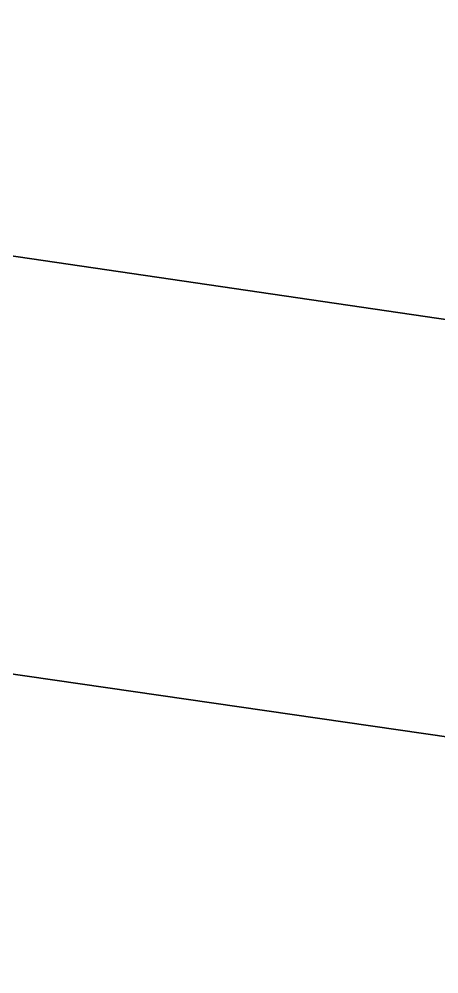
# Model space of a CAD drawing. Header units: metres. Extents: x 303290 to 305422, y 6242588 to 6244350.
# Drawn here: x 304555.6 to 304604.4, y 6242859 to 6242970.1 of the extents above; entities that cross this region are included whole.
import ezdxf

# ---------------------------------------------------------------- set-up
doc = ezdxf.new("R2010")
doc.units = ezdxf.units.M
doc.linetypes.add('Cable Exist UG', pattern=[8.2, 4, -1.2, 1.8, -1.2])
for name, color, linetype in [('Cadastre Land Parcels_SP_EXT', 9, 'Continuous'), ('Mains_HV_EXT', 7, 'Continuous'), ('Mains_LV_EXT', 7, 'Continuous')]:
    doc.layers.add(name, color=color, linetype=linetype)

msp = doc.modelspace()

# ---------------------------------------------------------------- linework, layer by layer
at = {"layer": 'Cadastre Land Parcels_SP_EXT', "linetype": 'Continuous'}
msp.add_lwpolyline([(304660.4, 6243057.39), (304659.8, 6243063.83), (304656.01, 6243069.07), (304650.12, 6243071.87), (304395.34, 6243109.51), (304374.66, 6242968.9), (304610.22, 6242934.37), (304638.29, 6242930.26), (304660.4, 6243057.39)], close=True, dxfattribs=at)
for points in [[(304610.22, 6242934.37), (304374.66, 6242968.9)], [(304525.71, 6242898.04), (304624.31, 6242883.8)], [(304624.31, 6242883.8), (304525.71, 6242898.04)]]:
    msp.add_lwpolyline(points, dxfattribs=at)
at = {"layer": 'Mains_HV_EXT', "linetype": 'Cable Exist UG'}
msp.add_lwpolyline([(304546.88, 6242807.62), (304557.76, 6242807.52), (304590.44, 6242835.32), (304590.48, 6242835.35), (304590.48, 6242835.35, 0.088516), (304622.37, 6242873.78), (304622.37, 6242873.78), (304622.39, 6242873.83), (304626.59, 6242881.82), (304628.4, 6242885.61), (304630.23, 6242889.94), (304630.23, 6242889.94, 0.061545), (304640.4, 6242925.93), (304640.4, 6242925.93), (304663, 6242922.78), (304663.39, 6242924.69)], format="xyb", dxfattribs=at)
at = {"layer": 'Mains_LV_EXT', "linetype": 'Cable Exist UG'}
msp.add_lwpolyline([(304546.43, 6242806.68), (304556.96, 6242806.56), (304557.69, 6242806.83), (304560.65, 6242809), (304560.78, 6242811.24), (304562.34, 6242812.58), (304562.34, 6242812.58), (304589.7, 6242836.02), (304589.73, 6242836.05), (304589.73, 6242836.05, 0.087897), (304621.27, 6242873.87), (304621.27, 6242873.87), (304621.28, 6242873.9), (304625.52, 6242881.89), (304625.81, 6242882.43)], format="xyb", dxfattribs=at)

doc.saveas('drawing.dxf')
